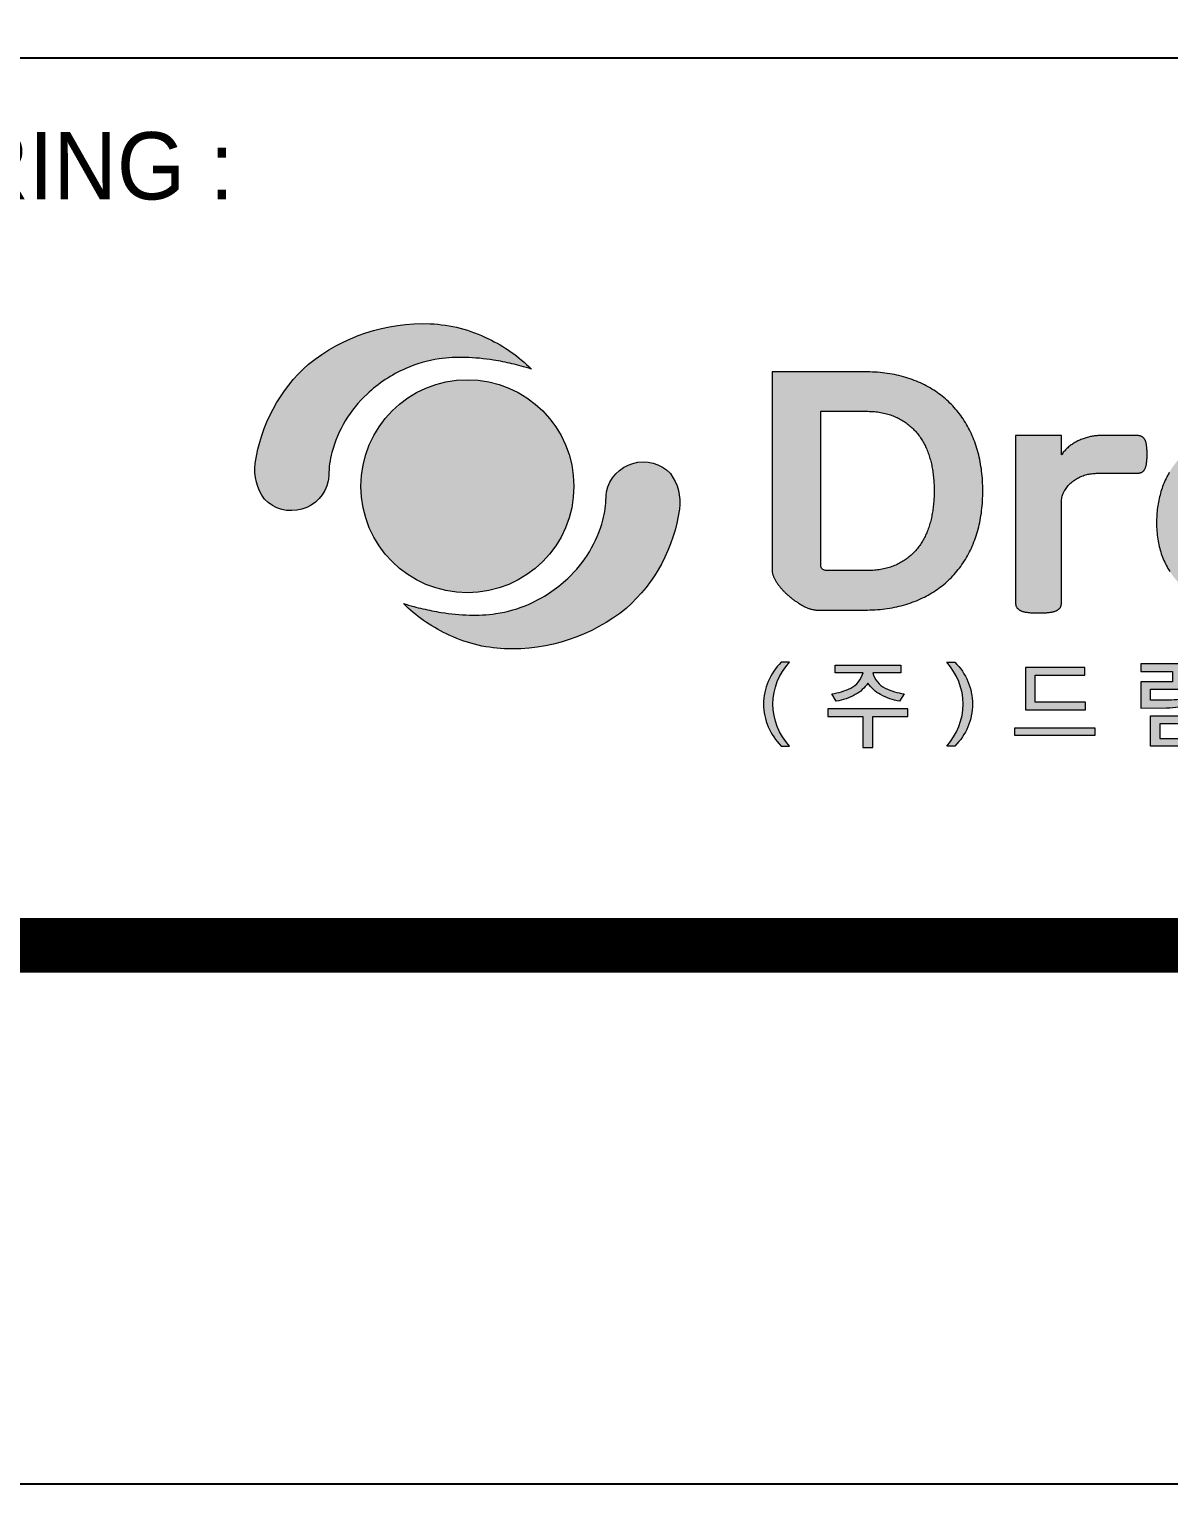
# Model space of a CAD drawing. Header units: millimetres. Extents: x 10297564 to 11610295, y -9287743 to -8409454.
# Drawn here: x 10609682 to 10618156, y -8959388 to -8948571 of the extents above; entities that cross this region are included whole.
import ezdxf
from ezdxf.enums import TextEntityAlignment as Align

# ---------------------------------------------------------------- set-up
doc = ezdxf.new("R2010")
doc.units = ezdxf.units.MM
doc.header["$LTSCALE"] = 100
for name, color, linetype in [('_도곽_마크', 7, 'Continuous'), ('BOX', 7, 'Continuous'), ('BOX_Def', 8, 'Continuous')]:
    doc.layers.add(name, color=color, linetype=linetype)
doc.layers.add('DIJ1-TEXT', color=7, linetype='Continuous', lineweight=5)
doc.layers.add('TITLE', color=7, linetype='Continuous', lineweight=0)
doc.styles.add('RomanS', font='Dotum.ttf')

# ---------------------------------------------------------------- blocks, each defined once
blk = doc.blocks.new('DREAM_CI')
at = {"linetype": 'ByBlock', "true_color": 0x122a88}
for points in [[(39.141, -3.724, -0.068886), (40.335, -3.38, -0.045364), (41.28, -3.327, -0.033233), (42.3, -3.424, -0.017759), (42.952, -3.554, -0.010246), (43.276, -3.635, -0.00636), (43.647, -3.742, 0.083759), (42.106, -2.655, 0.10346), (40.024, -2.118, 0.181699), (35.656, -3.568, 0.178184), (33.75, -7.126, 0.194012), (34.075, -8.405, 0.604488), (36.363, -7.746, 0.035127), (36.383, -7.549, -0.061322), (36.494, -6.735, -0.142673), (37.756, -4.643, -0.088034)], [(62.65, -6.126), (61.007, -6.126), (61.007, -12.14), (61.008, -12.156), (61.009, -12.172), (61.011, -12.188), (61.014, -12.203), (61.017, -12.218), (61.021, -12.232), (61.026, -12.246), (61.032, -12.26), (61.039, -12.273), (61.046, -12.286), (61.054, -12.298), (61.063, -12.31), (61.073, -12.322), (61.083, -12.333), (61.094, -12.344), (61.106, -12.354), (61.119, -12.364), (61.133, -12.374), (61.147, -12.383), (61.162, -12.392), (61.178, -12.4), (61.195, -12.408), (61.213, -12.416), (61.233, -12.423), (61.254, -12.43), (61.277, -12.437), (61.301, -12.443), (61.326, -12.449), (61.353, -12.454), (61.381, -12.459), (61.411, -12.464), (61.442, -12.468), (61.474, -12.472), (61.508, -12.475), (61.543, -12.478), (61.58, -12.481), (61.618, -12.483), (61.657, -12.485), (61.698, -12.486), (61.741, -12.487), (61.784, -12.488), (61.829, -12.488), (61.874, -12.488), (61.918, -12.487), (61.96, -12.486), (62.001, -12.485), (62.04, -12.483), (62.078, -12.481), (62.115, -12.478), (62.15, -12.475), (62.184, -12.472), (62.216, -12.468), (62.247, -12.464), (62.276, -12.459), (62.305, -12.454), (62.331, -12.449), (62.357, -12.443), (62.381, -12.437), (62.403, -12.43), (62.424, -12.423), (62.444, -12.416), (62.463, -12.408), (62.48, -12.4), (62.495, -12.392), (62.51, -12.383), (62.525, -12.374), (62.538, -12.364), (62.551, -12.354), (62.563, -12.344), (62.574, -12.333), (62.585, -12.322), (62.594, -12.31), (62.603, -12.298), (62.611, -12.286), (62.619, -12.273), (62.625, -12.26), (62.631, -12.246), (62.636, -12.232), (62.64, -12.218), (62.644, -12.203), (62.646, -12.188), (62.648, -12.172), (62.649, -12.156), (62.65, -12.14), (62.65, -8.442), (62.676, -8.302), (62.718, -8.184), (62.782, -8.066), (62.865, -7.954), (62.95, -7.861), (63.045, -7.777), (63.149, -7.702), (63.262, -7.637), (63.383, -7.583), (63.511, -7.539), (63.643, -7.507), (63.773, -7.487), (63.877, -7.481), (65.341, -7.481), (65.362, -7.481), (65.381, -7.48), (65.4, -7.478), (65.418, -7.476), (65.436, -7.473), (65.453, -7.469), (65.47, -7.465), (65.486, -7.46), (65.501, -7.455), (65.516, -7.448), (65.53, -7.442), (65.543, -7.434), (65.556, -7.426), (65.569, -7.417), (65.58, -7.407), (65.592, -7.397), (65.602, -7.387), (65.612, -7.375), (65.621, -7.363), (65.63, -7.35), (65.638, -7.337), (65.646, -7.322), (65.653, -7.307), (65.66, -7.29), (65.667, -7.272), (65.673, -7.254), (65.679, -7.233), (65.684, -7.212), (65.689, -7.19), (65.694, -7.167), (65.698, -7.142), (65.702, -7.117), (65.705, -7.09), (65.709, -7.062), (65.711, -7.033), (65.714, -7.003), (65.716, -6.972), (65.718, -6.939), (65.719, -6.906), (65.72, -6.871), (65.72, -6.835), (65.721, -6.798), (65.72, -6.761), (65.72, -6.725), (65.719, -6.691), (65.718, -6.657), (65.716, -6.625), (65.714, -6.594), (65.711, -6.564), (65.709, -6.535), (65.705, -6.507), (65.702, -6.48), (65.698, -6.455), (65.694, -6.431), (65.689, -6.408), (65.684, -6.386), (65.679, -6.365), (65.673, -6.345), (65.667, -6.327), (65.66, -6.31), (65.653, -6.293), (65.646, -6.278), (65.638, -6.265), (65.63, -6.252), (65.621, -6.239), (65.612, -6.228), (65.602, -6.217), (65.592, -6.206), (65.58, -6.197), (65.569, -6.187), (65.556, -6.179), (65.543, -6.171), (65.53, -6.164), (65.516, -6.157), (65.501, -6.151), (65.486, -6.146), (65.47, -6.141), (65.453, -6.137), (65.436, -6.134), (65.418, -6.131), (65.4, -6.129), (65.381, -6.127), (65.362, -6.127), (65.341, -6.126), (64.065, -6.126), (64.028, -6.127), (63.99, -6.128), (63.953, -6.13), (63.916, -6.133), (63.878, -6.136), (63.841, -6.141), (63.803, -6.146), (63.766, -6.152), (63.728, -6.159), (63.691, -6.167), (63.653, -6.175), (63.615, -6.184), (63.578, -6.194), (63.54, -6.205), (63.502, -6.217), (63.464, -6.23), (63.427, -6.243), (63.389, -6.257), (63.351, -6.272), (63.313, -6.288), (63.275, -6.305), (63.238, -6.322), (63.201, -6.341), (63.165, -6.359), (63.13, -6.379), (63.096, -6.399), (63.062, -6.421), (63.029, -6.442), (62.997, -6.465), (62.966, -6.488), (62.935, -6.512), (62.906, -6.536), (62.877, -6.562), (62.848, -6.588), (62.821, -6.614), (62.794, -6.642), (62.768, -6.67), (62.743, -6.699), (62.718, -6.728), (62.695, -6.759), (62.672, -6.79), (62.65, -6.821)], [(48.956, -8.764, 0.194012), (48.63, -7.486, 0.604488), (46.342, -8.144, 0.035127), (46.323, -8.341, -0.061322), (46.211, -9.155, -0.142673), (44.95, -11.247, -0.088034), (43.565, -12.167, -0.068886), (42.371, -12.51, -0.045364), (41.425, -12.564, -0.033233), (40.405, -12.467, -0.017759), (39.753, -12.337, -0.010246), (39.429, -12.255, -0.00636), (39.059, -12.148, 0.083759), (40.599, -13.235, 0.10346), (42.681, -13.772, 0.181699), (47.049, -12.322, 0.178184)]]:
    blk.add_hatch(color=166, dxfattribs=at).paths.add_polyline_path(points)
at = {"linetype": 'ByBlock', "true_color": 0x8ec31f}
h = blk.add_hatch(color=62, dxfattribs=at)
edge = h.paths.add_edge_path()
edge.add_ellipse((41.353, -7.945), major_axis=(0, 3.818), ratio=0.999894, start_angle=0, end_angle=360)
at = {"linetype": 'ByBlock', "true_color": 0x122a88}
h = blk.add_hatch(color=166, dxfattribs=at)
h.paths.add_polyline_path([(59.619, -9.64), (59.642, -9.562), (59.664, -9.483), (59.684, -9.403), (59.703, -9.323), (59.721, -9.241), (59.737, -9.159), (59.753, -9.076), (59.766, -8.992), (59.779, -8.908), (59.79, -8.822), (59.8, -8.736), (59.808, -8.648), (59.816, -8.56), (59.822, -8.471), (59.826, -8.382), (59.83, -8.291), (59.831, -8.2), (59.832, -8.108), (59.831, -8.016), (59.83, -7.926), (59.826, -7.836), (59.822, -7.748), (59.816, -7.66), (59.808, -7.572), (59.8, -7.486), (59.79, -7.4), (59.779, -7.315), (59.766, -7.231), (59.753, -7.148), (59.737, -7.065), (59.721, -6.983), (59.703, -6.902), (59.684, -6.822), (59.664, -6.743), (59.642, -6.664), (59.619, -6.586), (59.594, -6.509), (59.569, -6.433), (59.542, -6.357), (59.513, -6.283), (59.484, -6.209), (59.453, -6.137), (59.422, -6.066), (59.389, -5.995), (59.355, -5.926), (59.32, -5.858), (59.284, -5.791), (59.246, -5.725), (59.208, -5.66), (59.168, -5.596), (59.127, -5.533), (59.085, -5.471), (59.042, -5.41), (58.998, -5.35), (58.952, -5.291), (58.905, -5.234), (58.858, -5.177), (58.809, -5.121), (58.759, -5.067), (58.707, -5.013), (58.655, -4.961), (58.602, -4.91), (58.547, -4.859), (58.492, -4.81), (58.435, -4.762), (58.377, -4.716), (58.318, -4.67), (58.258, -4.626), (58.197, -4.582), (58.134, -4.54), (58.071, -4.499), (58.006, -4.459), (57.94, -4.42), (57.874, -4.382), (57.806, -4.346), (57.737, -4.31), (57.666, -4.276), (57.595, -4.243), (57.523, -4.211), (57.449, -4.18), (57.375, -4.15), (57.299, -4.121), (57.223, -4.094), (57.145, -4.068), (57.067, -4.044), (56.988, -4.021), (56.907, -4), (56.826, -3.979), (56.745, -3.96), (56.662, -3.943), (56.578, -3.927), (56.494, -3.912), (56.408, -3.899), (56.322, -3.887), (56.235, -3.877), (56.147, -3.868), (56.058, -3.86), (55.968, -3.854), (55.877, -3.849), (55.786, -3.845), (55.693, -3.843), (55.6, -3.842), (52.277, -3.842), (52.277, -10.946), (52.278, -10.965), (52.279, -10.984), (52.28, -11.004), (52.283, -11.023), (52.286, -11.043), (52.29, -11.063), (52.295, -11.084), (52.301, -11.104), (52.307, -11.125), (52.314, -11.146), (52.322, -11.167), (52.33, -11.188), (52.34, -11.21), (52.35, -11.232), (52.36, -11.254), (52.372, -11.277), (52.384, -11.299), (52.397, -11.322), (52.411, -11.345), (52.425, -11.369), (52.441, -11.392), (52.456, -11.416), (52.472, -11.439), (52.489, -11.462), (52.505, -11.485), (52.522, -11.507), (52.539, -11.53), (52.556, -11.552), (52.573, -11.573), (52.591, -11.594), (52.609, -11.615), (52.627, -11.636), (52.645, -11.656), (52.664, -11.677), (52.682, -11.696), (52.701, -11.716), (52.721, -11.735), (52.74, -11.754), (52.76, -11.773), (52.78, -11.791), (52.8, -11.809), (52.82, -11.827), (52.841, -11.846), (52.862, -11.864), (52.883, -11.883), (52.905, -11.901), (52.927, -11.92), (52.95, -11.938), (52.973, -11.956), (52.996, -11.975), (53.02, -11.993), (53.045, -12.011), (53.069, -12.029), (53.094, -12.047), (53.12, -12.064), (53.146, -12.082), (53.172, -12.1), (53.199, -12.117), (53.226, -12.135), (53.253, -12.152), (53.281, -12.169), (53.31, -12.186), (53.338, -12.203), (53.367, -12.22), (53.396, -12.236), (53.424, -12.251), (53.452, -12.266), (53.48, -12.279), (53.508, -12.292), (53.535, -12.303), (53.562, -12.314), (53.589, -12.325), (53.616, -12.334), (53.642, -12.342), (53.669, -12.35), (53.695, -12.357), (53.72, -12.363), (53.746, -12.368), (53.771, -12.373), (53.796, -12.376), (53.821, -12.379), (53.846, -12.381), (53.87, -12.382), (53.895, -12.383), (55.6, -12.383), (55.693, -12.382), (55.786, -12.38), (55.877, -12.377), (55.968, -12.372), (56.058, -12.365), (56.147, -12.358), (56.235, -12.349), (56.322, -12.338), (56.408, -12.327), (56.494, -12.313), (56.578, -12.299), (56.662, -12.283), (56.745, -12.265), (56.826, -12.247), (56.907, -12.226), (56.988, -12.205), (57.067, -12.182), (57.145, -12.158), (57.223, -12.132), (57.299, -12.105), (57.375, -12.076), (57.449, -12.047), (57.523, -12.016), (57.595, -11.984), (57.666, -11.95), (57.737, -11.916), (57.806, -11.881), (57.874, -11.844), (57.94, -11.806), (58.006, -11.767), (58.071, -11.727), (58.134, -11.686), (58.197, -11.644), (58.258, -11.601), (58.318, -11.556), (58.377, -11.51), (58.435, -11.464), (58.492, -11.416), (58.547, -11.367), (58.602, -11.316), (58.655, -11.265), (58.707, -11.213), (58.759, -11.159), (58.809, -11.105), (58.858, -11.049), (58.905, -10.993), (58.952, -10.935), (58.998, -10.876), (59.042, -10.816), (59.085, -10.755), (59.127, -10.694), (59.168, -10.631), (59.208, -10.567), (59.246, -10.502), (59.284, -10.435), (59.32, -10.368), (59.355, -10.3), (59.389, -10.231), (59.422, -10.16), (59.453, -10.089), (59.484, -10.017), (59.513, -9.943), (59.542, -9.869), (59.569, -9.793), (59.594, -9.717)])
h.paths.add_polyline_path([(57.95, -9.231), (57.936, -9.281), (57.922, -9.329), (57.907, -9.377), (57.891, -9.425), (57.875, -9.472), (57.857, -9.518), (57.839, -9.564), (57.821, -9.609), (57.802, -9.653), (57.782, -9.697), (57.761, -9.741), (57.739, -9.783), (57.717, -9.826), (57.694, -9.867), (57.671, -9.908), (57.647, -9.948), (57.622, -9.988), (57.596, -10.027), (57.569, -10.066), (57.542, -10.104), (57.515, -10.141), (57.486, -10.178), (57.456, -10.214), (57.426, -10.249), (57.395, -10.283), (57.363, -10.317), (57.331, -10.349), (57.298, -10.381), (57.264, -10.413), (57.229, -10.443), (57.194, -10.473), (57.158, -10.502), (57.121, -10.53), (57.083, -10.557), (57.045, -10.584), (57.006, -10.61), (56.966, -10.635), (56.925, -10.659), (56.884, -10.683), (56.842, -10.706), (56.799, -10.728), (56.755, -10.749), (56.711, -10.77), (56.666, -10.789), (56.62, -10.808), (56.573, -10.825), (56.525, -10.842), (56.477, -10.857), (56.427, -10.872), (56.377, -10.885), (56.326, -10.898), (56.275, -10.909), (56.222, -10.92), (56.168, -10.929), (56.114, -10.938), (56.059, -10.945), (56.003, -10.952), (55.946, -10.957), (55.889, -10.961), (55.83, -10.965), (55.771, -10.967), (55.711, -10.969), (55.65, -10.969), (54.261, -10.969), (54.227, -10.969), (54.186, -10.964), (54.15, -10.955), (54.119, -10.942), (54.092, -10.925), (54.069, -10.904), (54.05, -10.879), (54.036, -10.85), (54.027, -10.817), (54.021, -10.78), (54.02, -10.749), (54.02, -5.257), (55.65, -5.257), (55.711, -5.257), (55.771, -5.259), (55.83, -5.261), (55.889, -5.265), (55.946, -5.269), (56.003, -5.275), (56.059, -5.282), (56.114, -5.289), (56.168, -5.298), (56.222, -5.308), (56.275, -5.319), (56.326, -5.331), (56.377, -5.343), (56.427, -5.357), (56.477, -5.372), (56.525, -5.388), (56.573, -5.405), (56.62, -5.423), (56.666, -5.442), (56.711, -5.462), (56.755, -5.483), (56.799, -5.504), (56.842, -5.527), (56.884, -5.55), (56.925, -5.574), (56.966, -5.599), (57.006, -5.624), (57.045, -5.65), (57.083, -5.677), (57.121, -5.705), (57.158, -5.733), (57.194, -5.762), (57.229, -5.792), (57.264, -5.822), (57.298, -5.853), (57.331, -5.885), (57.363, -5.918), (57.395, -5.951), (57.426, -5.985), (57.456, -6.019), (57.486, -6.055), (57.515, -6.091), (57.542, -6.128), (57.569, -6.165), (57.596, -6.203), (57.622, -6.242), (57.647, -6.281), (57.671, -6.321), (57.694, -6.361), (57.717, -6.403), (57.739, -6.444), (57.761, -6.487), (57.782, -6.53), (57.802, -6.573), (57.821, -6.618), (57.839, -6.663), (57.857, -6.708), (57.875, -6.754), (57.891, -6.801), (57.907, -6.849), (57.922, -6.897), (57.936, -6.945), (57.95, -6.995), (57.963, -7.045), (57.975, -7.095), (57.987, -7.145), (57.998, -7.196), (58.008, -7.247), (58.018, -7.298), (58.027, -7.35), (58.036, -7.402), (58.044, -7.454), (58.051, -7.507), (58.057, -7.56), (58.063, -7.613), (58.069, -7.667), (58.073, -7.721), (58.078, -7.775), (58.081, -7.83), (58.084, -7.885), (58.086, -7.94), (58.088, -7.996), (58.089, -8.051), (58.089, -8.108), (58.089, -8.165), (58.088, -8.221), (58.086, -8.278), (58.084, -8.334), (58.081, -8.39), (58.078, -8.445), (58.073, -8.5), (58.069, -8.554), (58.063, -8.609), (58.057, -8.663), (58.051, -8.716), (58.044, -8.769), (58.036, -8.822), (58.027, -8.874), (58.018, -8.927), (58.008, -8.978), (57.998, -9.03), (57.987, -9.081), (57.975, -9.131), (57.963, -9.181)], flags=16)
h = blk.add_hatch(color=166, dxfattribs=at)
h.paths.add_polyline_path([(68.225, -6.115), (68.167, -6.134), (68.109, -6.153), (68.052, -6.173), (67.995, -6.195), (67.939, -6.217), (67.883, -6.241), (67.829, -6.265), (67.775, -6.29), (67.721, -6.316), (67.669, -6.343), (67.617, -6.371), (67.566, -6.4), (67.516, -6.43), (67.466, -6.461), (67.418, -6.492), (67.37, -6.524), (67.322, -6.558), (67.276, -6.592), (67.23, -6.627), (67.185, -6.663), (67.141, -6.7), (67.098, -6.737), (67.055, -6.776), (67.013, -6.815), (66.972, -6.856), (66.931, -6.897), (66.892, -6.939), (66.853, -6.982), (66.815, -7.026), (66.778, -7.07), (66.742, -7.116), (66.706, -7.162), (66.672, -7.209), (66.638, -7.257), (66.605, -7.306), (66.573, -7.356), (66.542, -7.406), (66.512, -7.457), (66.483, -7.51), (66.454, -7.563), (66.427, -7.617), (66.4, -7.671), (66.374, -7.727), (66.349, -7.783), (66.325, -7.841), (66.302, -7.899), (66.279, -7.958), (66.258, -8.017), (66.238, -8.077), (66.219, -8.138), (66.201, -8.199), (66.184, -8.261), (66.168, -8.324), (66.153, -8.387), (66.14, -8.451), (66.127, -8.515), (66.116, -8.58), (66.106, -8.646), (66.096, -8.712), (66.088, -8.779), (66.081, -8.847), (66.075, -8.915), (66.07, -8.984), (66.066, -9.053), (66.064, -9.124), (66.062, -9.194), (66.062, -9.266), (66.062, -9.34), (66.064, -9.414), (66.067, -9.487), (66.072, -9.56), (66.078, -9.631), (66.085, -9.702), (66.094, -9.771), (66.104, -9.84), (66.115, -9.908), (66.127, -9.976), (66.141, -10.042), (66.156, -10.108), (66.173, -10.173), (66.19, -10.237), (66.209, -10.3), (66.23, -10.363), (66.252, -10.424), (66.275, -10.485), (66.299, -10.545), (66.325, -10.604), (66.352, -10.663), (66.38, -10.72), (66.409, -10.777), (66.439, -10.833), (66.47, -10.888), (66.502, -10.942), (66.536, -10.995), (66.569, -11.047), (66.604, -11.098), (66.64, -11.149), (66.677, -11.198), (66.715, -11.247), (66.754, -11.295), (66.794, -11.342), (66.835, -11.388), (66.877, -11.434), (66.919, -11.478), (66.963, -11.522), (67.008, -11.565), (67.053, -11.607), (67.1, -11.648), (67.148, -11.688), (67.196, -11.727), (67.246, -11.766), (67.296, -11.803), (67.347, -11.84), (67.399, -11.875), (67.452, -11.91), (67.506, -11.944), (67.56, -11.977), (67.616, -12.008), (67.672, -12.039), (67.729, -12.069), (67.787, -12.099), (67.846, -12.127), (67.906, -12.154), (67.966, -12.181), (68.028, -12.206), (68.09, -12.23), (68.153, -12.254), (68.217, -12.277), (68.282, -12.299), (68.348, -12.319), (68.414, -12.339), (68.481, -12.358), (68.549, -12.376), (68.617, -12.393), (68.685, -12.409), (68.754, -12.424), (68.823, -12.438), (68.893, -12.452), (68.963, -12.464), (69.033, -12.475), (69.104, -12.485), (69.176, -12.495), (69.248, -12.503), (69.32, -12.51), (69.393, -12.517), (69.466, -12.522), (69.54, -12.526), (69.614, -12.53), (69.689, -12.532), (69.764, -12.534), (69.839, -12.534), (69.866, -12.534), (69.892, -12.534), (69.919, -12.534), (69.946, -12.533), (69.972, -12.532), (69.999, -12.531), (70.026, -12.53), (70.053, -12.529), (70.08, -12.528), (70.107, -12.526), (70.134, -12.524), (70.161, -12.523), (70.188, -12.521), (70.216, -12.518), (70.243, -12.516), (70.271, -12.514), (70.298, -12.511), (70.326, -12.508), (70.353, -12.505), (70.381, -12.502), (70.409, -12.499), (70.436, -12.496), (70.464, -12.492), (70.491, -12.489), (70.518, -12.485), (70.546, -12.481), (70.573, -12.478), (70.6, -12.474), (70.627, -12.47), (70.654, -12.466), (70.681, -12.462), (70.707, -12.458), (70.734, -12.453), (70.761, -12.449), (70.787, -12.445), (70.814, -12.44), (70.84, -12.436), (70.866, -12.431), (70.892, -12.427), (70.918, -12.422), (70.944, -12.417), (70.97, -12.412), (70.996, -12.407), (71.022, -12.402), (71.047, -12.397), (71.073, -12.392), (71.098, -12.386), (71.123, -12.381), (71.147, -12.375), (71.172, -12.369), (71.196, -12.363), (71.22, -12.357), (71.244, -12.351), (71.268, -12.345), (71.292, -12.339), (71.315, -12.332), (71.339, -12.326), (71.362, -12.319), (71.385, -12.313), (71.408, -12.306), (71.43, -12.299), (71.453, -12.292), (71.475, -12.285), (71.498, -12.278), (71.519, -12.27), (71.541, -12.263), (71.562, -12.255), (71.583, -12.248), (71.603, -12.24), (71.623, -12.233), (71.643, -12.225), (71.663, -12.217), (71.682, -12.209), (71.701, -12.201), (71.72, -12.193), (71.738, -12.185), (71.756, -12.176), (71.774, -12.168), (71.791, -12.16), (71.808, -12.151), (71.825, -12.143), (71.841, -12.134), (71.858, -12.125), (71.873, -12.117), (71.895, -12.104), (71.915, -12.092), (71.934, -12.08), (71.953, -12.068), (71.97, -12.055), (71.986, -12.043), (72.002, -12.03), (72.017, -12.018), (72.03, -12.005), (72.043, -11.993), (72.055, -11.98), (72.065, -11.967), (72.075, -11.954), (72.084, -11.942), (72.092, -11.929), (72.099, -11.916), (72.105, -11.903), (72.11, -11.89), (72.115, -11.877), (72.118, -11.863), (72.12, -11.85), (72.122, -11.836), (72.122, -11.822), (72.122, -11.806), (72.121, -11.789), (72.119, -11.771), (72.116, -11.752), (72.112, -11.732), (72.108, -11.71), (72.103, -11.688), (72.097, -11.665), (72.09, -11.641), (72.082, -11.616), (72.073, -11.589), (72.064, -11.562), (72.054, -11.533), (72.043, -11.504), (72.031, -11.473), (72.018, -11.442), (72.004, -11.409), (71.99, -11.375), (71.975, -11.341), (71.962, -11.311), (71.948, -11.283), (71.935, -11.256), (71.922, -11.229), (71.908, -11.204), (71.895, -11.179), (71.881, -11.156), (71.868, -11.133), (71.854, -11.112), (71.841, -11.091), (71.827, -11.072), (71.814, -11.053), (71.8, -11.035), (71.787, -11.019), (71.773, -11.003), (71.759, -10.988), (71.746, -10.974), (71.732, -10.962), (71.718, -10.95), (71.704, -10.939), (71.691, -10.929), (71.677, -10.92), (71.662, -10.912), (71.648, -10.905), (71.633, -10.898), (71.617, -10.893), (71.602, -10.888), (71.586, -10.884), (71.57, -10.88), (71.553, -10.878), (71.536, -10.876), (71.519, -10.875), (71.502, -10.875), (71.484, -10.876), (71.466, -10.878), (71.447, -10.88), (71.429, -10.883), (71.41, -10.887), (71.39, -10.892), (71.371, -10.898), (71.351, -10.904), (71.325, -10.913), (71.186, -10.951), (71.049, -10.986), (70.905, -11.022), (70.772, -11.053), (70.581, -11.095), (70.43, -11.126), (70.273, -11.152), (70.12, -11.171), (69.972, -11.184), (69.829, -11.19), (69.692, -11.189), (69.56, -11.182), (69.429, -11.17), (69.3, -11.152), (69.172, -11.128), (69.047, -11.098), (68.925, -11.062), (68.806, -11.021), (68.692, -10.974), (68.567, -10.915), (68.431, -10.839), (68.31, -10.759), (68.197, -10.667), (68.094, -10.566), (67.999, -10.453), (67.92, -10.336), (67.854, -10.209), (67.803, -10.072), (67.766, -9.926), (71.95, -9.926), (71.975, -9.926), (71.999, -9.925), (72.023, -9.924), (72.047, -9.922), (72.07, -9.919), (72.093, -9.915), (72.116, -9.912), (72.138, -9.907), (72.159, -9.902), (72.18, -9.896), (72.201, -9.89), (72.221, -9.883), (72.241, -9.875), (72.261, -9.867), (72.28, -9.858), (72.299, -9.849), (72.317, -9.839), (72.335, -9.829), (72.352, -9.817), (72.369, -9.806), (72.386, -9.793), (72.402, -9.78), (72.417, -9.766), (72.431, -9.751), (72.444, -9.736), (72.457, -9.719), (72.469, -9.702), (72.48, -9.683), (72.491, -9.664), (72.5, -9.644), (72.509, -9.623), (72.517, -9.601), (72.524, -9.579), (72.531, -9.555), (72.537, -9.531), (72.542, -9.505), (72.546, -9.479), (72.549, -9.452), (72.552, -9.424), (72.554, -9.395), (72.555, -9.366), (72.555, -9.335), (72.555, -9.275), (72.554, -9.214), (72.551, -9.154), (72.548, -9.094), (72.544, -9.034), (72.539, -8.974), (72.532, -8.914), (72.525, -8.854), (72.517, -8.794), (72.509, -8.735), (72.499, -8.676), (72.488, -8.616), (72.476, -8.557), (72.463, -8.498), (72.45, -8.44), (72.435, -8.381), (72.42, -8.322), (72.403, -8.264), (72.386, -8.206), (72.367, -8.148), (72.348, -8.09), (72.327, -8.032), (72.306, -7.975), (72.284, -7.919), (72.261, -7.863), (72.237, -7.808), (72.212, -7.753), (72.185, -7.699), (72.159, -7.646), (72.131, -7.594), (72.102, -7.542), (72.072, -7.49), (72.041, -7.44), (72.01, -7.39), (71.977, -7.34), (71.943, -7.291), (71.909, -7.243), (71.873, -7.196), (71.837, -7.149), (71.8, -7.103), (71.762, -7.057), (71.722, -7.012), (71.682, -6.968), (71.641, -6.924), (71.599, -6.882), (71.556, -6.84), (71.513, -6.799), (71.468, -6.759), (71.423, -6.719), (71.377, -6.681), (71.33, -6.643), (71.282, -6.606), (71.233, -6.57), (71.183, -6.535), (71.133, -6.5), (71.082, -6.466), (71.029, -6.434), (70.976, -6.402), (70.923, -6.37), (70.868, -6.34), (70.812, -6.31), (70.756, -6.281), (70.699, -6.253), (70.64, -6.226), (70.581, -6.201), (70.521, -6.176), (70.461, -6.153), (70.399, -6.132), (70.336, -6.111), (70.273, -6.092), (70.209, -6.075), (70.144, -6.058), (70.078, -6.043), (70.011, -6.029), (69.943, -6.017), (69.875, -6.006), (69.806, -5.996), (69.735, -5.987), (69.664, -5.98), (69.592, -5.974), (69.519, -5.97), (69.446, -5.966), (69.371, -5.964), (69.296, -5.964), (69.229, -5.964), (69.162, -5.966), (69.096, -5.969), (69.03, -5.972), (68.965, -5.977), (68.901, -5.983), (68.837, -5.99), (68.773, -5.997), (68.71, -6.006), (68.648, -6.016), (68.586, -6.027), (68.525, -6.039), (68.464, -6.052), (68.403, -6.067), (68.343, -6.082), (68.284, -6.098)])
h.paths.add_polyline_path([(67.784, -8.467), (67.827, -8.331), (67.881, -8.196), (67.939, -8.076), (68.009, -7.958), (68.097, -7.839), (68.192, -7.736), (68.285, -7.649), (68.387, -7.57), (68.497, -7.5), (68.614, -7.438), (68.742, -7.384), (68.875, -7.343), (69.006, -7.318), (69.128, -7.303), (69.258, -7.296), (69.399, -7.297), (69.543, -7.309), (69.681, -7.333), (69.814, -7.367), (69.939, -7.412), (70.061, -7.468), (70.176, -7.531), (70.283, -7.602), (70.385, -7.683), (70.478, -7.77), (70.562, -7.866), (70.638, -7.968), (70.707, -8.079), (70.764, -8.193), (70.811, -8.313), (70.847, -8.438), (70.878, -8.594), (67.753, -8.594)], flags=16)
h = blk.add_hatch(color=256)
h.dxf.hatch_style = 1
h.paths.add_polyline_path([(52.897, -14.253), (52.6, -14.253, 0.196342), (51.968, -15.755, 0.196342), (52.6, -17.257), (52.897, -17.257, -0.183255), (52.303, -15.755, -0.183255)])
h = blk.add_hatch(color=256)
h.dxf.hatch_style = 1
h.paths.add_polyline_path([(56.89, -14.359), (54.536, -14.359), (54.536, -14.635), (55.539, -14.635, -0.204966), (55.097, -15.185, -0.07906), (54.419, -15.383), (54.577, -15.653, 0.091734), (55.258, -15.415, 0.124328), (55.713, -15.001, 0.124328), (56.168, -15.415, 0.091734), (56.849, -15.653), (57.007, -15.383, -0.07906), (56.329, -15.185, -0.204966), (55.887, -14.635), (56.89, -14.635)])
h = blk.add_hatch(color=256)
h.dxf.hatch_style = 1
h.paths.add_polyline_path([(58.833, -14.253), (58.536, -14.253, -0.183255), (59.13, -15.755, -0.183255), (58.536, -17.257), (58.833, -17.257, 0.196342), (59.465, -15.755, 0.196342)])
h = blk.add_hatch(color=256)
h.dxf.hatch_style = 1
h.paths.add_polyline_path([(63.49, -14.444), (61.366, -14.444), (61.366, -15.958), (63.511, -15.958), (63.511, -15.682), (61.706, -15.682), (61.706, -14.72), (63.49, -14.72)])
h = blk.add_hatch(color=256)
h.dxf.hatch_style = 1
h.paths.add_polyline_path([(66.971, -14.315), (65.499, -14.315), (65.499, -14.591), (66.631, -14.591), (66.631, -14.957), (65.499, -14.957), (65.499, -15.897), (66.419, -15.89, 0.029843), (67.314, -15.796), (67.276, -15.53, -0.040512), (66.498, -15.614), (65.839, -15.614), (65.839, -15.219), (66.971, -15.219)])
h = blk.add_hatch(color=256)
h.dxf.hatch_style = 1
h.paths.add_polyline_path([(57.144, -15.921), (54.275, -15.921), (54.275, -16.197), (55.528, -16.197), (55.528, -17.305), (55.891, -17.305), (55.891, -16.197), (57.144, -16.197)])
h = blk.add_hatch(color=256)
h.dxf.hatch_style = 1
h.paths.add_polyline_path([(63.847, -16.603), (60.978, -16.603), (60.978, -16.879), (63.847, -16.879)])
h = blk.add_hatch(color=256)
h.dxf.hatch_style = 1
h.paths.add_polyline_path([(67.941, -16.18), (65.838, -16.18), (65.838, -17.259), (67.941, -17.259)])
h.paths.add_polyline_path([(67.605, -16.456), (67.605, -16.983), (66.174, -16.983), (66.174, -16.456)], flags=16)
at = {"color": 166, "true_color": 0x122a88}
for points in [[(34.075, -8.405, -0.194012), (33.75, -7.126, -0.178184), (35.656, -3.568, -0.181699), (40.024, -2.118, -0.10346), (42.106, -2.655, -0.083759), (43.647, -3.742, 0.00636), (43.276, -3.635, 0.010246), (42.952, -3.554, 0.018046), (42.29, -3.422, 0.032886), (41.28, -3.327, 0.045364), (40.335, -3.38, 0.068886), (39.141, -3.724, 0.088034), (37.756, -4.643, 0.142673), (36.494, -6.735, 0.061322), (36.383, -7.549, -0.035127), (36.363, -7.746, -0.604488)], [(48.63, -7.486, -0.194012), (48.956, -8.764, -0.178184), (47.049, -12.322, -0.181699), (42.681, -13.772, -0.10346), (40.599, -13.235, -0.083759), (39.059, -12.148, 0.00636), (39.429, -12.255, 0.010246), (39.753, -12.337, 0.018046), (40.416, -12.468, 0.032886), (41.425, -12.564, 0.045364), (42.371, -12.51, 0.068886), (43.565, -12.167, 0.088034), (44.95, -11.247, 0.142673), (46.211, -9.155, 0.061322), (46.323, -8.341, -0.035127), (46.342, -8.144, -0.604488)]]:
    blk.add_lwpolyline(points, format="xyb", close=True, dxfattribs=at)
at = {"color": 166, "linetype": 'ByBlock', "true_color": 0x122a88}
for points in [[(59.703, -9.323), (59.721, -9.241), (59.737, -9.159), (59.753, -9.076), (59.766, -8.992), (59.779, -8.908), (59.79, -8.822), (59.8, -8.736), (59.808, -8.648), (59.816, -8.56), (59.822, -8.471), (59.826, -8.382), (59.83, -8.291), (59.831, -8.2), (59.832, -8.108), (59.831, -8.016), (59.83, -7.926), (59.826, -7.836), (59.822, -7.748), (59.816, -7.66), (59.808, -7.572), (59.8, -7.486), (59.79, -7.4), (59.779, -7.315), (59.766, -7.231), (59.753, -7.148), (59.737, -7.065), (59.721, -6.983), (59.703, -6.902), (59.684, -6.822), (59.664, -6.743), (59.642, -6.664), (59.619, -6.586), (59.594, -6.509), (59.569, -6.433), (59.542, -6.357), (59.513, -6.283), (59.484, -6.209), (59.453, -6.137), (59.422, -6.066), (59.389, -5.995), (59.355, -5.926), (59.32, -5.858), (59.284, -5.791), (59.246, -5.725), (59.208, -5.66), (59.168, -5.596), (59.127, -5.533), (59.085, -5.471), (59.042, -5.41), (58.998, -5.35), (58.952, -5.291), (58.905, -5.234), (58.858, -5.177), (58.809, -5.121), (58.759, -5.067), (58.707, -5.013), (58.655, -4.961), (58.602, -4.91), (58.547, -4.859), (58.492, -4.81), (58.435, -4.762), (58.377, -4.716), (58.318, -4.67), (58.258, -4.626), (58.197, -4.582), (58.134, -4.54), (58.071, -4.499), (58.006, -4.459), (57.94, -4.42), (57.874, -4.382), (57.806, -4.346), (57.737, -4.31), (57.666, -4.276), (57.595, -4.243), (57.523, -4.211), (57.449, -4.18), (57.375, -4.15), (57.299, -4.121), (57.223, -4.094), (57.145, -4.068), (57.067, -4.044), (56.988, -4.021), (56.907, -4), (56.826, -3.979), (56.745, -3.96), (56.662, -3.943), (56.578, -3.927), (56.494, -3.912), (56.408, -3.899), (56.322, -3.887), (56.235, -3.877), (56.147, -3.868), (56.058, -3.86), (55.968, -3.854), (55.877, -3.849), (55.786, -3.845), (55.693, -3.843), (55.6, -3.842), (52.277, -3.842), (52.277, -10.946), (52.278, -10.965), (52.279, -10.984), (52.28, -11.004), (52.283, -11.023), (52.286, -11.043), (52.29, -11.063), (52.295, -11.084), (52.301, -11.104), (52.307, -11.125), (52.314, -11.146), (52.322, -11.167), (52.33, -11.188), (52.34, -11.21), (52.35, -11.232), (52.36, -11.254), (52.372, -11.277), (52.384, -11.299), (52.397, -11.322), (52.411, -11.345), (52.425, -11.369), (52.441, -11.392), (52.456, -11.416), (52.472, -11.439), (52.489, -11.462), (52.505, -11.485), (52.522, -11.507), (52.539, -11.53), (52.556, -11.552), (52.573, -11.573), (52.591, -11.594), (52.609, -11.615), (52.627, -11.636), (52.645, -11.656), (52.664, -11.677), (52.682, -11.696), (52.701, -11.716), (52.721, -11.735), (52.74, -11.754), (52.76, -11.773), (52.78, -11.791), (52.8, -11.809), (52.82, -11.827), (52.841, -11.846), (52.862, -11.864), (52.883, -11.883), (52.905, -11.901), (52.927, -11.92), (52.95, -11.938), (52.973, -11.956), (52.996, -11.975), (53.02, -11.993), (53.045, -12.011), (53.069, -12.029), (53.094, -12.047), (53.12, -12.064), (53.146, -12.082), (53.172, -12.1), (53.199, -12.117), (53.226, -12.135), (53.253, -12.152), (53.281, -12.169), (53.31, -12.186), (53.338, -12.203), (53.367, -12.22), (53.396, -12.236), (53.424, -12.251), (53.452, -12.266), (53.48, -12.279), (53.508, -12.292), (53.535, -12.303), (53.562, -12.314), (53.589, -12.325), (53.616, -12.334), (53.642, -12.342), (53.669, -12.35), (53.695, -12.357), (53.72, -12.363), (53.746, -12.368), (53.771, -12.373), (53.796, -12.376), (53.821, -12.379), (53.846, -12.381), (53.87, -12.382), (53.895, -12.383), (55.6, -12.383), (55.693, -12.382), (55.786, -12.38), (55.877, -12.377), (55.968, -12.372), (56.058, -12.365), (56.147, -12.358), (56.235, -12.349), (56.322, -12.338), (56.408, -12.327), (56.494, -12.313), (56.578, -12.299), (56.662, -12.283), (56.745, -12.265), (56.826, -12.247), (56.907, -12.226), (56.988, -12.205), (57.067, -12.182), (57.145, -12.158), (57.223, -12.132), (57.299, -12.105), (57.375, -12.076), (57.449, -12.047), (57.523, -12.016), (57.595, -11.984), (57.666, -11.95), (57.737, -11.916), (57.806, -11.881), (57.874, -11.844), (57.94, -11.806), (58.006, -11.767), (58.071, -11.727), (58.134, -11.686), (58.197, -11.644), (58.258, -11.601), (58.318, -11.556), (58.377, -11.51), (58.435, -11.464), (58.492, -11.416), (58.547, -11.367), (58.602, -11.316), (58.655, -11.265), (58.707, -11.213), (58.759, -11.159), (58.809, -11.105), (58.858, -11.049), (58.905, -10.993), (58.952, -10.935), (58.998, -10.876), (59.042, -10.816), (59.085, -10.755), (59.127, -10.694), (59.168, -10.631), (59.208, -10.567), (59.246, -10.502), (59.284, -10.435), (59.32, -10.368), (59.355, -10.3), (59.389, -10.231), (59.422, -10.16), (59.453, -10.089), (59.484, -10.017), (59.513, -9.943), (59.542, -9.869), (59.569, -9.793), (59.594, -9.717), (59.619, -9.64), (59.642, -9.562), (59.664, -9.483), (59.684, -9.403), (59.703, -9.323)], [(57.95, -9.231), (57.936, -9.281), (57.922, -9.329), (57.907, -9.377), (57.891, -9.425), (57.875, -9.472), (57.857, -9.518), (57.839, -9.564), (57.821, -9.609), (57.802, -9.653), (57.782, -9.697), (57.761, -9.741), (57.739, -9.783), (57.717, -9.826), (57.694, -9.867), (57.671, -9.908), (57.647, -9.948), (57.622, -9.988), (57.596, -10.027), (57.569, -10.066), (57.542, -10.104), (57.515, -10.141), (57.486, -10.178), (57.456, -10.214), (57.426, -10.249), (57.395, -10.283), (57.363, -10.317), (57.331, -10.349), (57.298, -10.381), (57.264, -10.413), (57.229, -10.443), (57.194, -10.473), (57.158, -10.502), (57.121, -10.53), (57.083, -10.557), (57.045, -10.584), (57.006, -10.61), (56.966, -10.635), (56.925, -10.659), (56.884, -10.683), (56.842, -10.706), (56.799, -10.728), (56.755, -10.749), (56.711, -10.77), (56.666, -10.789), (56.62, -10.808), (56.573, -10.825), (56.525, -10.842), (56.477, -10.857), (56.427, -10.872), (56.377, -10.885), (56.326, -10.898), (56.275, -10.909), (56.222, -10.92), (56.168, -10.929), (56.114, -10.938), (56.059, -10.945), (56.003, -10.952), (55.946, -10.957), (55.889, -10.961), (55.83, -10.965), (55.771, -10.967), (55.711, -10.969), (55.65, -10.969), (54.261, -10.969), (54.227, -10.969), (54.186, -10.964), (54.15, -10.955), (54.119, -10.942), (54.092, -10.925), (54.069, -10.904), (54.05, -10.879), (54.036, -10.85), (54.027, -10.817), (54.021, -10.78), (54.02, -10.749), (54.02, -5.257), (55.65, -5.257), (55.711, -5.257), (55.771, -5.259), (55.83, -5.261), (55.889, -5.265), (55.946, -5.269), (56.003, -5.275), (56.059, -5.282), (56.114, -5.289), (56.168, -5.298), (56.222, -5.308), (56.275, -5.319), (56.326, -5.331), (56.377, -5.343), (56.427, -5.357), (56.477, -5.372), (56.525, -5.388), (56.573, -5.405), (56.62, -5.423), (56.666, -5.442), (56.711, -5.462), (56.755, -5.483), (56.799, -5.504), (56.842, -5.527), (56.884, -5.55), (56.925, -5.574), (56.966, -5.599), (57.006, -5.624), (57.045, -5.65), (57.083, -5.677), (57.121, -5.705), (57.158, -5.733), (57.194, -5.762), (57.229, -5.792), (57.264, -5.822), (57.298, -5.853), (57.331, -5.885), (57.363, -5.918), (57.395, -5.951), (57.426, -5.985), (57.456, -6.019), (57.486, -6.055), (57.515, -6.091), (57.542, -6.128), (57.569, -6.165), (57.596, -6.203), (57.622, -6.242), (57.647, -6.281), (57.671, -6.321), (57.694, -6.361), (57.717, -6.403), (57.739, -6.444), (57.761, -6.487), (57.782, -6.53), (57.802, -6.573), (57.821, -6.618), (57.839, -6.663), (57.857, -6.708), (57.875, -6.754), (57.891, -6.801), (57.907, -6.849), (57.922, -6.897), (57.936, -6.945), (57.95, -6.995), (57.963, -7.045), (57.975, -7.095), (57.987, -7.145), (57.998, -7.196), (58.008, -7.247), (58.018, -7.298), (58.027, -7.35), (58.036, -7.402), (58.044, -7.454), (58.051, -7.507), (58.057, -7.56), (58.063, -7.613), (58.069, -7.667), (58.073, -7.721), (58.078, -7.775), (58.081, -7.83), (58.084, -7.885), (58.086, -7.94), (58.088, -7.996), (58.089, -8.051), (58.089, -8.108), (58.089, -8.165), (58.088, -8.221), (58.086, -8.278), (58.084, -8.334), (58.081, -8.39), (58.078, -8.445), (58.073, -8.5), (58.069, -8.554), (58.063, -8.609), (58.057, -8.663), (58.051, -8.716), (58.044, -8.769), (58.036, -8.822), (58.027, -8.874), (58.018, -8.927), (58.008, -8.978), (57.998, -9.03), (57.987, -9.081), (57.975, -9.131), (57.963, -9.181), (57.95, -9.231)], [(65.709, -7.062), (65.711, -7.033), (65.714, -7.003), (65.716, -6.972), (65.718, -6.939), (65.719, -6.906), (65.72, -6.871), (65.72, -6.835), (65.721, -6.798), (65.72, -6.761), (65.72, -6.725), (65.719, -6.691), (65.718, -6.657), (65.716, -6.625), (65.714, -6.594), (65.711, -6.564), (65.709, -6.535), (65.705, -6.507), (65.702, -6.48), (65.698, -6.455), (65.694, -6.431), (65.689, -6.408), (65.684, -6.386), (65.679, -6.365), (65.673, -6.345), (65.667, -6.327), (65.66, -6.31), (65.653, -6.293), (65.646, -6.278), (65.638, -6.265), (65.63, -6.252), (65.621, -6.239), (65.612, -6.228), (65.602, -6.217), (65.592, -6.206), (65.58, -6.197), (65.569, -6.187), (65.556, -6.179), (65.543, -6.171), (65.53, -6.164), (65.516, -6.157), (65.501, -6.151), (65.486, -6.146), (65.47, -6.141), (65.453, -6.137), (65.436, -6.134), (65.418, -6.131), (65.4, -6.129), (65.381, -6.127), (65.362, -6.127), (65.341, -6.126), (64.065, -6.126), (64.028, -6.127), (63.99, -6.128), (63.953, -6.13), (63.916, -6.133), (63.878, -6.136), (63.841, -6.141), (63.803, -6.146), (63.766, -6.152), (63.728, -6.159), (63.691, -6.167), (63.653, -6.175), (63.615, -6.184), (63.578, -6.194), (63.54, -6.205), (63.502, -6.217), (63.464, -6.23), (63.427, -6.243), (63.389, -6.257), (63.351, -6.272), (63.313, -6.288), (63.275, -6.305), (63.238, -6.322), (63.201, -6.341), (63.165, -6.359), (63.13, -6.379), (63.096, -6.399), (63.062, -6.421), (63.029, -6.442), (62.997, -6.465), (62.966, -6.488), (62.935, -6.512), (62.906, -6.536), (62.877, -6.562), (62.848, -6.588), (62.821, -6.614), (62.794, -6.642), (62.768, -6.67), (62.743, -6.699), (62.718, -6.728), (62.695, -6.759), (62.672, -6.79), (62.65, -6.821), (62.65, -6.126), (61.007, -6.126), (61.007, -12.14), (61.008, -12.156), (61.009, -12.172), (61.011, -12.188), (61.014, -12.203), (61.017, -12.218), (61.021, -12.232), (61.026, -12.246), (61.032, -12.26), (61.039, -12.273), (61.046, -12.286), (61.054, -12.298), (61.063, -12.31), (61.073, -12.322), (61.083, -12.333), (61.094, -12.344), (61.106, -12.354), (61.119, -12.364), (61.133, -12.374), (61.147, -12.383), (61.162, -12.392), (61.178, -12.4), (61.195, -12.408), (61.213, -12.416), (61.233, -12.423), (61.254, -12.43), (61.277, -12.437), (61.301, -12.443), (61.326, -12.449), (61.353, -12.454), (61.381, -12.459), (61.411, -12.464), (61.442, -12.468), (61.474, -12.472), (61.508, -12.475), (61.543, -12.478), (61.58, -12.481), (61.618, -12.483), (61.657, -12.485), (61.698, -12.486), (61.741, -12.487), (61.784, -12.488), (61.829, -12.488), (61.874, -12.488), (61.918, -12.487), (61.96, -12.486), (62.001, -12.485), (62.04, -12.483), (62.078, -12.481), (62.115, -12.478), (62.15, -12.475), (62.184, -12.472), (62.216, -12.468), (62.247, -12.464), (62.276, -12.459), (62.305, -12.454), (62.331, -12.449), (62.357, -12.443), (62.381, -12.437), (62.403, -12.43), (62.424, -12.423), (62.444, -12.416), (62.463, -12.408), (62.48, -12.4), (62.495, -12.392), (62.51, -12.383), (62.525, -12.374), (62.538, -12.364), (62.551, -12.354), (62.563, -12.344), (62.574, -12.333), (62.585, -12.322), (62.594, -12.31), (62.603, -12.298), (62.611, -12.286), (62.619, -12.273), (62.625, -12.26), (62.631, -12.246), (62.636, -12.232), (62.64, -12.218), (62.644, -12.203), (62.646, -12.188), (62.648, -12.172), (62.649, -12.156), (62.65, -12.14), (62.65, -8.509), (62.651, -8.469), (62.655, -8.427), (62.661, -8.384), (62.668, -8.343), (62.678, -8.302), (62.69, -8.263), (62.704, -8.223), (62.72, -8.185), (62.738, -8.147), (62.753, -8.12), (62.77, -8.091), (62.792, -8.056), (62.815, -8.021), (62.84, -7.988), (62.866, -7.955), (62.893, -7.923), (62.921, -7.892), (62.951, -7.862), (62.981, -7.833), (63.013, -7.805), (63.045, -7.779), (63.08, -7.752), (63.115, -7.727), (63.15, -7.703), (63.187, -7.68), (63.225, -7.659), (63.263, -7.638), (63.303, -7.619), (63.343, -7.601), (63.384, -7.584), (63.427, -7.568), (63.469, -7.553), (63.513, -7.54), (63.556, -7.528), (63.6, -7.517), (63.643, -7.508), (63.686, -7.5), (63.73, -7.494), (63.773, -7.488), (63.816, -7.485), (63.86, -7.482), (63.892, -7.481), (63.914, -7.481), (65.341, -7.481), (65.362, -7.481), (65.381, -7.48), (65.4, -7.478), (65.418, -7.476), (65.436, -7.473), (65.453, -7.469), (65.47, -7.465), (65.486, -7.46), (65.501, -7.455), (65.516, -7.448), (65.53, -7.442), (65.543, -7.434), (65.556, -7.426), (65.569, -7.417), (65.58, -7.407), (65.592, -7.397), (65.602, -7.387), (65.612, -7.375), (65.621, -7.363), (65.63, -7.35), (65.638, -7.337), (65.646, -7.322), (65.653, -7.307), (65.66, -7.29), (65.667, -7.272), (65.673, -7.254), (65.679, -7.233), (65.684, -7.212), (65.689, -7.19), (65.694, -7.167), (65.698, -7.142), (65.702, -7.117), (65.705, -7.09), (65.709, -7.062)]]:
    blk.add_lwpolyline(points, close=True, dxfattribs=at)
blk.add_lwpolyline([(66.512, -7.457), (66.483, -7.51), (66.454, -7.563), (66.427, -7.617), (66.4, -7.671), (66.374, -7.727), (66.349, -7.783), (66.325, -7.841), (66.302, -7.899), (66.279, -7.958), (66.258, -8.017), (66.238, -8.077), (66.219, -8.138), (66.201, -8.199), (66.184, -8.261), (66.168, -8.324), (66.153, -8.387), (66.14, -8.451), (66.127, -8.515), (66.116, -8.58), (66.106, -8.646), (66.096, -8.712), (66.088, -8.779), (66.081, -8.847), (66.075, -8.915), (66.07, -8.984), (66.066, -9.053), (66.064, -9.124), (66.062, -9.194), (66.062, -9.266), (66.062, -9.34), (66.064, -9.414), (66.067, -9.487), (66.072, -9.56), (66.078, -9.631), (66.085, -9.702), (66.094, -9.771), (66.104, -9.84), (66.115, -9.908), (66.127, -9.976), (66.141, -10.042), (66.156, -10.108), (66.173, -10.173), (66.19, -10.237), (66.209, -10.3), (66.23, -10.363), (66.252, -10.424), (66.275, -10.485), (66.299, -10.545), (66.325, -10.604), (66.352, -10.663), (66.38, -10.72), (66.409, -10.777), (66.439, -10.833), (66.47, -10.888), (66.502, -10.942), (66.536, -10.995)], dxfattribs=at)
for points in [[(52.303, -15.755, -0.183255), (52.897, -14.253), (52.6, -14.253, 0.196342), (51.968, -15.755, 0.196342), (52.6, -17.257), (52.897, -17.257, -0.183255)], [(55.887, -14.635, 0.204966), (56.329, -15.185, 0.07906), (57.007, -15.383), (56.849, -15.653, -0.091734), (56.168, -15.415, -0.124328), (55.713, -15.001, -0.124328), (55.258, -15.415, -0.091734), (54.577, -15.653), (54.419, -15.383, 0.07906), (55.097, -15.185, 0.204966), (55.539, -14.635), (54.536, -14.635), (54.536, -14.359), (56.89, -14.359), (56.89, -14.635)], [(59.13, -15.755, 0.183255), (58.536, -14.253), (58.833, -14.253, -0.196342), (59.465, -15.755, -0.196342), (58.833, -17.257), (58.536, -17.257, 0.183255)], [(65.499, -14.591), (66.631, -14.591), (66.631, -14.957), (65.499, -14.957), (65.499, -15.897), (66.419, -15.89, 0.029843), (67.314, -15.796), (67.276, -15.53, -0.040512), (66.498, -15.614), (65.839, -15.614), (65.839, -15.219), (66.971, -15.219), (66.971, -14.315), (65.499, -14.315)]]:
    blk.add_lwpolyline(points, format="xyb", close=True)
for points in [[(63.49, -14.72), (63.49, -14.444), (61.366, -14.444), (61.366, -15.958), (63.511, -15.958), (63.511, -15.682), (61.706, -15.682), (61.706, -14.72)], [(63.847, -16.879), (60.978, -16.879), (60.978, -16.603), (63.847, -16.603)], [(65.838, -16.18), (67.941, -16.18), (67.941, -17.259), (65.838, -17.259)], [(66.174, -16.456), (66.174, -16.983), (67.605, -16.983), (67.605, -16.456)]]:
    blk.add_lwpolyline(points, close=True)
blk.add_lwpolyline([(55.891, -17.305), (55.891, -16.197), (57.144, -16.197), (57.144, -15.921), (54.275, -15.921), (54.275, -16.197), (55.528, -16.197), (55.528, -17.305), (55.885, -17.305)])
at = {"color": 62, "true_color": 0x8ec31f}
blk.add_ellipse((41.353, -7.945), major_axis=(0, 3.818), ratio=0.999894, dxfattribs=at)
blk = doc.blocks.new('A$C78AD5414')
at = {"layer": '_도곽_마크'}
for points in [[(400, 53), (280, 53)], [(40, 21), (811, 21)]]:
    blk.add_lwpolyline(points, dxfattribs=at)
at = {"layer": 'BOX', "const_width": 2}
blk.add_lwpolyline([(40, 20), (40, 574), (811, 574), (811, 20)], close=True, dxfattribs=at)
at = {"layer": 'BOX_Def'}
blk.add_lwpolyline([(0, 0), (841, 0), (841, 594), (0, 594)], close=True, dxfattribs=at)
at = {"xscale": 1.036945541022593, "yscale": 1.036945541022593, "zscale": 1.036945541022593}
blk.add_blockref('DREAM_CI', (272.502, 45.325), dxfattribs=at)
at = {"layer": 'DIJ1-TEXT', "style": 'RomanS'}
blk.add_text('ENGINEERING :', height=2.5, dxfattribs=at).set_placement((282, 49), align=Align.MIDDLE_LEFT)

msp = doc.modelspace()

# ---------------------------------------------------------------- block references
at = {"layer": 'TITLE', "color": 4, "xscale": 200, "yscale": 200, "zscale": 200}
msp.add_blockref('A$C78AD5414', (10549864, -8959387.5), dxfattribs=at)

doc.saveas('drawing.dxf')
